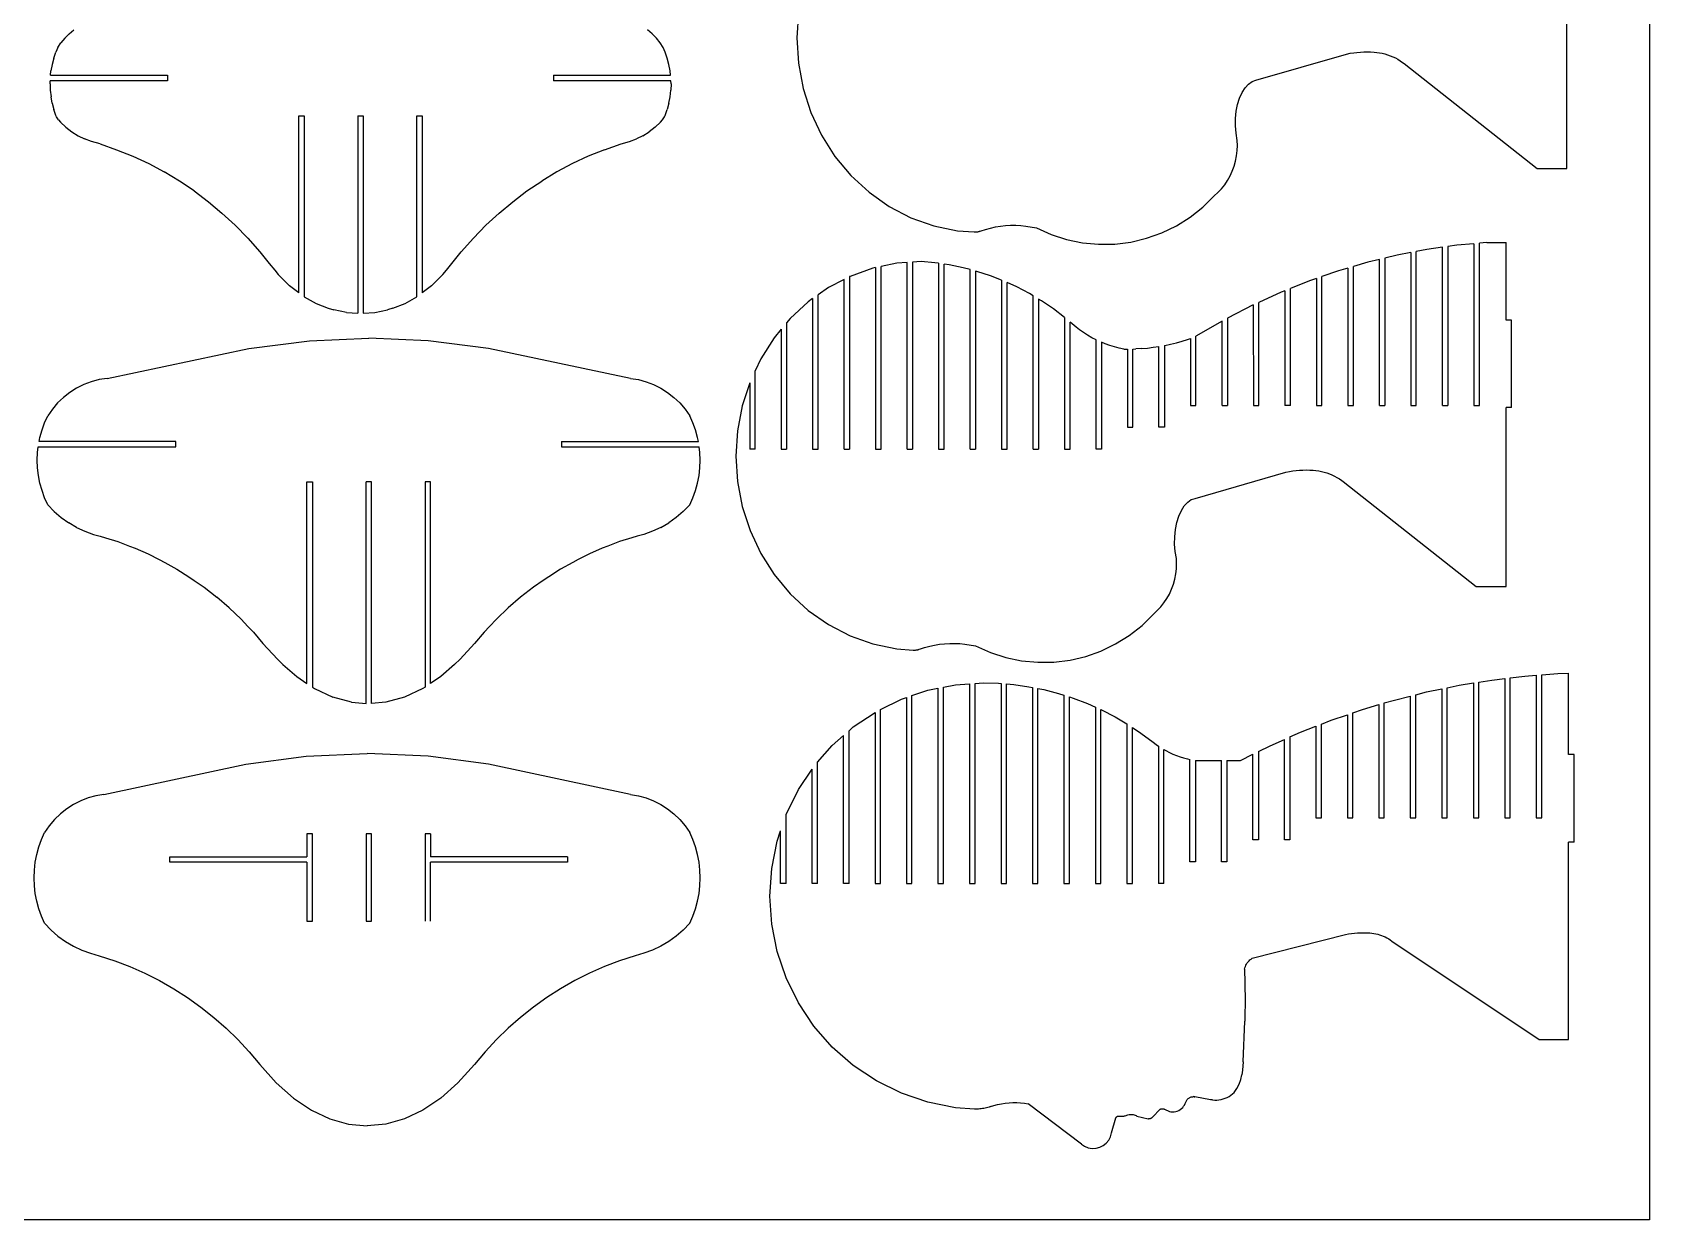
# Model space of a CAD drawing. Extents: x -138 to 138, y -110 to 110.
# Drawn here: x -9.7 to 138.3, y -110.4 to -1.8 of the extents above; entities that cross this region are included whole.
import ezdxf

# ---------------------------------------------------------------- set-up
doc = ezdxf.new("R2010")
doc.units = 0
doc.header["$MEASUREMENT"] = 0
doc.layers.get('0').update_dxf_attribs({"linetype": 'CONTINUOUS'})

msp = doc.modelspace()

# ---------------------------------------------------------------- linework, layer by layer
for p, q in [((138.33, 110.41), (138.33, -110.41)), ((130.76, -14.24), (130.76, 2.14)), ((60.43, 0.02), (60.29, -2.3)), ((-7.32, -3.16), (-7.06, -2.76)), ((-6.7, -2.31), (-7.06, -2.76)), ((-6.7, -2.31), (-6.31, -1.91)), ((-6.31, -1.91), (-5.88, -1.55)), ((47.05, -1.91), (46.62, -1.55)), ((47.05, -1.91), (47.44, -2.31)), ((47.79, -2.76), (47.44, -2.31)), ((48.06, -3.16), (47.79, -2.76)), ((60.29, -2.3), (60.43, -4.62)), ((-7.7, -4.16), (-7.85, -4.73)), ((-7.7, -4.16), (-7.51, -3.6)), ((-7.32, -3.16), (-7.51, -3.6)), ((48.25, -3.6), (48.06, -3.16)), ((48.44, -4.16), (48.25, -3.6)), ((48.58, -4.73), (48.44, -4.16)), ((102.3, -6.17), (110.59, -3.77)), ((110.59, -3.77), (110.94, -3.7)), ((110.94, -3.7), (111.25, -3.66)), ((111.25, -3.66), (111.55, -3.62)), ((111.55, -3.62), (111.86, -3.59)), ((111.86, -3.59), (112.17, -3.58)), ((112.17, -3.58), (112.48, -3.57)), ((112.48, -3.57), (112.79, -3.58)), ((112.79, -3.58), (113.11, -3.59)), ((113.11, -3.59), (113.36, -3.62)), ((113.36, -3.62), (113.61, -3.65)), ((113.61, -3.65), (113.86, -3.7)), ((113.86, -3.7), (114.11, -3.76)), ((114.11, -3.76), (114.35, -3.84)), ((114.35, -3.84), (114.59, -3.92)), ((114.59, -3.92), (114.83, -4.02)), ((114.83, -4.02), (115.06, -4.13)), ((115.06, -4.13), (115.28, -4.25)), ((115.28, -4.25), (115.5, -4.39)), ((115.5, -4.39), (115.72, -4.53)), ((-8, -5.71), (-7.96, -5.32)), ((-8, -5.71), (2.71, -5.71)), ((-7.85, -4.73), (-7.96, -5.32)), ((2.71, -5.71), (2.71, -6.21)), ((38.02, -5.71), (38.02, -6.21)), ((38.02, -5.71), (48.73, -5.71)), ((48.69, -5.32), (48.58, -4.73)), ((48.73, -5.71), (48.69, -5.32)), ((60.43, -4.62), (60.86, -6.91)), ((115.72, -4.53), (115.86, -4.64)), ((115.86, -4.64), (128.03, -14.24)), ((-8.04, -6.5), (-8.03, -6.21)), ((-8.04, -6.5), (-8.02, -7.09)), ((2.71, -6.21), (-8.03, -6.21)), ((-8.02, -7.09), (-7.95, -7.68)), ((48.77, -6.21), (38.02, -6.21)), ((48.69, -7.68), (48.75, -7.09)), ((48.78, -6.5), (48.75, -7.09)), ((48.78, -6.5), (48.77, -6.21)), ((60.86, -6.91), (61.57, -9.11)), ((100.81, -7.8), (101.04, -7.28)), ((101.04, -7.28), (101.31, -6.85)), ((101.31, -6.85), (101.62, -6.52)), ((101.62, -6.52), (101.95, -6.28)), ((101.95, -6.28), (102.3, -6.17)), ((-7.85, -8.26), (-7.95, -7.68)), ((-7.85, -8.26), (-7.7, -8.84)), ((-7.51, -9.39), (-7.7, -8.84)), ((48.25, -9.39), (48.44, -8.84)), ((48.58, -8.26), (48.44, -8.84)), ((48.58, -8.26), (48.69, -7.68)), ((100.5, -9.01), (100.63, -8.38)), ((100.63, -8.38), (100.81, -7.8)), ((-7.45, -9.52), (-7.51, -9.39)), ((-7.28, -9.8), (-7.45, -9.52)), ((-7.28, -9.8), (-7.1, -10)), ((-7.1, -10), (-6.59, -10.47)), ((14.71, -9.41), (15.21, -9.41)), ((14.71, -25.63), (14.71, -9.41)), ((15.21, -9.41), (15.21, -25.97)), ((20.12, -9.41), (20.12, -27.49)), ((20.12, -9.41), (20.62, -9.41)), ((20.62, -9.41), (20.62, -27.49)), ((25.52, -25.97), (25.52, -9.41)), ((25.52, -9.41), (26.02, -9.41)), ((26.02, -9.41), (26.02, -25.63)), ((47.83, -10), (47.33, -10.47)), ((47.83, -10), (48.01, -9.8)), ((48.01, -9.8), (48.19, -9.52)), ((48.19, -9.52), (48.25, -9.39)), ((61.57, -9.11), (62.55, -11.2)), ((100.42, -10.35), (100.43, -9.68)), ((100.48, -11.02), (100.42, -10.35)), ((100.43, -9.68), (100.5, -9.01)), ((-6.59, -10.47), (-6.05, -10.88)), ((-6.05, -10.88), (-5.48, -11.24)), ((-5.48, -11.24), (-4.88, -11.54)), ((-4.25, -11.78), (-4.88, -11.54)), ((-3.47, -12), (-4.25, -11.78)), ((44.21, -12), (44.99, -11.78)), ((44.99, -11.78), (45.61, -11.54)), ((46.21, -11.24), (45.61, -11.54)), ((46.21, -11.24), (46.79, -10.88)), ((47.33, -10.47), (46.79, -10.88)), ((62.55, -11.2), (63.78, -13.14)), ((100.59, -11.67), (100.48, -11.02)), ((100.61, -12.14), (100.59, -11.67)), ((-3.47, -12), (-1.95, -12.52)), ((-1.95, -12.52), (-0.47, -13.12)), ((-0.47, -13.12), (0.99, -13.8)), ((41.2, -13.12), (39.75, -13.8)), ((42.69, -12.52), (41.2, -13.12)), ((42.69, -12.52), (44.21, -12)), ((63.78, -13.14), (65.24, -14.89)), ((100.44, -13.56), (100.53, -13.09)), ((100.53, -13.09), (100.59, -12.61)), ((100.59, -12.61), (100.61, -12.14)), ((0.99, -13.8), (2.41, -14.56)), ((3.79, -15.4), (2.41, -14.56)), ((38.33, -14.56), (36.95, -15.4)), ((39.75, -13.8), (38.33, -14.56)), ((99.94, -14.92), (100.14, -14.48)), ((100.14, -14.48), (100.31, -14.03)), ((100.31, -14.03), (100.44, -13.56)), ((128.03, -14.24), (130.76, -14.24)), ((5.14, -16.3), (3.79, -15.4)), ((35.6, -16.3), (36.95, -15.4)), ((65.24, -14.89), (66.9, -16.42)), ((98.83, -16.44), (99.15, -16.1)), ((99.15, -16.1), (99.45, -15.73)), ((99.45, -15.73), (99.71, -15.34)), ((99.71, -15.34), (99.94, -14.92)), ((5.14, -16.3), (6.44, -17.28)), ((6.44, -17.28), (7.69, -18.33)), ((33.05, -18.33), (34.3, -17.28)), ((34.3, -17.28), (35.6, -16.3)), ((66.9, -16.42), (68.74, -17.72)), ((68.74, -17.72), (70.72, -18.75)), ((97.44, -17.79), (98.49, -16.75)), ((98.49, -16.75), (98.83, -16.44)), ((7.69, -18.33), (8.89, -19.44)), ((31.84, -19.44), (33.05, -18.33)), ((70.72, -18.75), (72.82, -19.49)), ((95.02, -19.49), (96.28, -18.71)), ((96.28, -18.71), (97.44, -17.79)), ((8.89, -19.44), (10.05, -20.62)), ((10.05, -20.62), (11.14, -21.86)), ((29.59, -21.86), (30.69, -20.62)), ((30.69, -20.62), (31.84, -19.44)), ((72.82, -19.49), (74.99, -19.95)), ((74.99, -19.95), (76.51, -20.05)), ((76.51, -20.05), (76.56, -20.05)), ((76.56, -20.05), (76.61, -20.05)), ((76.61, -20.05), (76.66, -20.05)), ((76.66, -20.05), (76.71, -20.05)), ((76.71, -20.05), (76.76, -20.04)), ((76.76, -20.04), (76.81, -20.04)), ((76.81, -20.04), (76.87, -20.03)), ((76.87, -20.03), (76.92, -20.02)), ((76.92, -20.02), (76.97, -20.01)), ((76.97, -20.01), (77.02, -19.99)), ((77.02, -19.99), (77.07, -19.98)), ((77.07, -19.98), (77.16, -19.94)), ((77.16, -19.94), (77.56, -19.81)), ((77.56, -19.81), (78.01, -19.69)), ((78.01, -19.69), (78.46, -19.59)), ((78.46, -19.59), (78.92, -19.52)), ((78.92, -19.52), (79.39, -19.47)), ((79.39, -19.47), (79.85, -19.44)), ((79.85, -19.44), (80.32, -19.44)), ((80.32, -19.44), (80.78, -19.46)), ((80.78, -19.46), (81.25, -19.51)), ((81.25, -19.51), (82.22, -19.66)), ((82.22, -19.66), (83.57, -20.27)), ((83.57, -20.27), (84.97, -20.73)), ((90.85, -20.97), (92.29, -20.63)), ((92.29, -20.63), (93.69, -20.14)), ((93.69, -20.14), (95.02, -19.49)), ((11.14, -21.86), (12.01, -22.94)), ((28.73, -22.94), (29.59, -21.86)), ((84.97, -20.73), (86.42, -21.03)), ((86.42, -21.03), (87.9, -21.17)), ((87.9, -21.17), (89.38, -21.15)), ((89.38, -21.15), (90.85, -20.97)), ((115.23, -22.17), (114.1, -22.44)), ((116.48, -21.93), (115.23, -22.17)), ((116.48, -21.93), (116.48, -35.91)), ((117.95, -21.65), (116.98, -21.83)), ((116.98, -35.91), (116.98, -21.83)), ((119.37, -21.45), (117.95, -21.65)), ((119.37, -35.91), (119.37, -21.45)), ((120.68, -21.26), (119.87, -21.38)), ((119.87, -21.38), (119.87, -35.91)), ((122.25, -21.12), (120.68, -21.26)), ((122.25, -21.12), (122.25, -35.91)), ((123.43, -21.01), (122.75, -21.07)), ((122.75, -35.91), (122.75, -21.07)), ((123.43, -21.01), (125.2, -21.01)), ((125.2, -28.11), (125.2, -21.01)), ((12.01, -22.94), (12.51, -23.54)), ((12.51, -23.54), (12.84, -23.93)), ((27.9, -23.93), (28.23, -23.54)), ((28.23, -23.54), (28.73, -22.94)), ((67.26, -23.36), (65.16, -24.11)), ((67.5, -23.31), (67.26, -23.36)), ((67.5, -23.31), (67.5, -39.91)), ((69.43, -22.91), (68, -23.2)), ((68, -39.91), (68, -23.2)), ((70.38, -22.84), (69.43, -22.91)), ((70.38, -39.91), (70.38, -22.84)), ((71.67, -22.75), (70.88, -22.8)), ((70.88, -22.8), (70.88, -39.91)), ((72.93, -22.87), (71.67, -22.75)), ((73.26, -22.91), (72.93, -22.87)), ((73.26, -22.91), (73.26, -39.91)), ((73.76, -39.91), (73.76, -22.99)), ((74.22, -23.06), (73.76, -22.99)), ((75.5, -23.32), (74.22, -23.06)), ((76.15, -23.49), (75.5, -23.32)), ((76.15, -39.91), (76.15, -23.49)), ((76.65, -23.62), (76.65, -39.91)), ((76.77, -23.66), (76.65, -23.62)), ((78.01, -24.06), (76.77, -23.66)), ((109.85, -23.61), (108.34, -24.13)), ((110.72, -23.35), (109.85, -23.61)), ((110.72, -23.35), (110.72, -35.91)), ((112.53, -22.82), (111.22, -23.21)), ((111.22, -35.91), (111.22, -23.21)), ((113.6, -22.56), (112.53, -22.82)), ((113.6, -35.91), (113.6, -22.56)), ((114.1, -22.44), (114.1, -35.91)), ((13.87, -24.98), (12.84, -23.93)), ((14.71, -25.63), (13.87, -24.98)), ((26.87, -24.98), (26.02, -25.63)), ((26.87, -24.98), (27.9, -23.93)), ((63.18, -25.14), (62.24, -25.8)), ((64.62, -24.39), (63.18, -25.14)), ((64.62, -39.91), (64.62, -24.39)), ((65.16, -24.11), (65.12, -24.13)), ((65.12, -24.13), (65.12, -39.91)), ((79.03, -24.46), (78.01, -24.06)), ((79.03, -24.46), (79.03, -39.91)), ((79.53, -39.91), (79.53, -24.67)), ((80.41, -25.08), (79.53, -24.67)), ((81.57, -25.68), (80.41, -25.08)), ((107.21, -24.52), (105.46, -25.22)), ((107.84, -24.3), (107.21, -24.52)), ((107.84, -24.3), (107.84, -35.91)), ((108.34, -35.91), (108.34, -24.13)), ((15.21, -25.97), (16.3, -26.58)), ((16.3, -26.58), (17.42, -27.01)), ((23.32, -27.01), (24.44, -26.58)), ((24.44, -26.58), (25.52, -25.97)), ((61.34, -26.43), (59.68, -27.97)), ((61.74, -26.15), (61.34, -26.43)), ((61.74, -26.15), (61.74, -39.91)), ((62.24, -39.91), (62.24, -25.8)), ((81.91, -25.89), (81.57, -25.68)), ((81.91, -39.91), (81.91, -25.89)), ((82.41, -26.19), (82.41, -39.91)), ((82.69, -26.35), (82.41, -26.19)), ((83.77, -27.09), (82.69, -26.35)), ((104.61, -25.56), (102.58, -26.49)), ((102.58, -35.91), (102.58, -26.49)), ((104.96, -25.42), (104.61, -25.56)), ((104.96, -25.42), (104.96, -35.91)), ((105.46, -35.91), (105.46, -25.22)), ((17.42, -27.01), (17.92, -27.16)), ((19.07, -27.41), (17.92, -27.16)), ((19.07, -27.41), (20.12, -27.49)), ((20.62, -27.49), (21.67, -27.41)), ((21.67, -27.41), (22.82, -27.16)), ((23.32, -27.01), (22.82, -27.16)), ((59.68, -27.97), (59.36, -28.35)), ((84.79, -27.86), (83.77, -27.09)), ((84.79, -27.86), (84.79, -39.91)), ((102.05, -26.73), (99.7, -27.94)), ((99.7, -27.94), (99.7, -35.91)), ((102.05, -26.73), (102.08, -35.91)), ((125.7, -28.11), (125.2, -28.11)), ((125.7, -36.11), (125.7, -28.11)), ((58.86, -28.95), (58.22, -29.72)), ((58.86, -28.95), (58.86, -39.91)), ((59.36, -28.35), (59.36, -39.91)), ((85.29, -39.91), (85.29, -28.29)), ((85.84, -28.76), (85.29, -28.29)), ((86.16, -29), (85.84, -28.76)), ((86.52, -29.26), (86.16, -29)), ((86.9, -29.49), (86.52, -29.26)), ((87.29, -29.72), (86.9, -29.49)), ((99.2, -28.22), (96.81, -29.58)), ((96.81, -35.91), (96.81, -29.58)), ((99.2, -35.91), (99.2, -28.22)), ((-2.83, -33.45), (10.15, -30.72)), ((10.15, -30.72), (15.69, -30)), ((15.69, -30), (21.12, -29.77)), ((26.55, -30), (21.12, -29.77)), ((32.08, -30.72), (26.55, -30)), ((45.07, -33.45), (32.08, -30.72)), ((58.22, -29.72), (56.99, -31.65)), ((87.67, -29.91), (87.29, -29.72)), ((87.67, -39.91), (87.67, -29.91)), ((88.51, -30.28), (88.17, -30.14)), ((88.17, -30.14), (88.17, -39.91)), ((88.93, -30.43), (88.51, -30.28)), ((89.36, -30.57), (88.93, -30.43)), ((89.79, -30.68), (89.36, -30.57)), ((90.23, -30.78), (89.79, -30.68)), ((90.23, -30.78), (90.55, -30.77)), ((90.55, -30.77), (90.55, -37.91)), ((91.05, -30.76), (91.3, -30.75)), ((91.05, -37.91), (91.05, -30.76)), ((91.84, -30.72), (91.3, -30.75)), ((91.84, -30.72), (92.38, -30.67)), ((92.38, -30.67), (92.91, -30.6)), ((92.91, -30.6), (93.43, -30.53)), ((93.43, -37.91), (93.43, -30.53)), ((93.93, -30.44), (93.97, -30.43)), ((93.93, -30.44), (93.93, -37.91)), ((93.97, -30.43), (94.5, -30.32)), ((94.5, -30.32), (95.02, -30.19)), ((95.02, -30.19), (95.54, -30.05)), ((95.54, -30.05), (96.05, -29.9)), ((96.05, -29.9), (96.31, -29.81)), ((96.31, -29.81), (96.31, -35.91)), ((56.99, -31.65), (56.48, -32.75)), ((-4.95, -34.01), (-5.61, -34.34)), ((-4.27, -33.75), (-4.95, -34.01)), ((-3.56, -33.56), (-4.27, -33.75)), ((-2.83, -33.45), (-3.56, -33.56)), ((45.07, -33.45), (45.79, -33.56)), ((45.79, -33.56), (46.5, -33.75)), ((46.5, -33.75), (47.19, -34.01)), ((47.19, -34.01), (47.85, -34.34)), ((55.98, -33.85), (55.3, -35.94)), ((55.98, -33.85), (55.98, -39.91)), ((56.48, -39.91), (56.48, -32.75)), ((-6.81, -35.18), (-7.35, -35.69)), ((-6.23, -34.73), (-6.81, -35.18)), ((-5.61, -34.34), (-6.23, -34.73)), ((47.85, -34.34), (48.47, -34.73)), ((48.47, -34.73), (49.05, -35.18)), ((49.05, -35.18), (49.58, -35.69)), ((-8.54, -37.5), (-8.25, -36.86)), ((-7.83, -36.25), (-8.25, -36.86)), ((-7.35, -35.69), (-7.83, -36.25)), ((49.58, -35.69), (50.06, -36.25)), ((50.06, -36.25), (50.49, -36.86)), ((50.78, -37.5), (50.49, -36.86)), ((55.3, -35.94), (54.87, -38.23)), ((96.31, -35.91), (96.81, -35.91)), ((99.2, -35.91), (99.7, -35.91)), ((102.08, -35.91), (102.58, -35.91)), ((105.46, -35.91), (104.96, -35.91)), ((107.84, -35.91), (108.34, -35.91)), ((110.72, -35.91), (111.22, -35.91)), ((113.6, -35.91), (114.1, -35.91)), ((116.48, -35.91), (116.98, -35.91)), ((119.37, -35.91), (119.87, -35.91)), ((122.25, -35.91), (122.75, -35.91)), ((125.7, -36.11), (125.2, -36.11)), ((125.2, -52.49), (125.2, -36.11)), ((-8.97, -38.84), (-8.78, -38.16)), ((-8.78, -38.16), (-8.54, -37.5)), ((51.02, -38.16), (50.78, -37.5)), ((51.21, -38.84), (51.02, -38.16)), ((54.87, -38.23), (54.72, -40.55)), ((90.55, -37.91), (91.05, -37.91)), ((93.93, -37.91), (93.43, -37.91)), ((-9.19, -40.23), (-9.13, -39.71)), ((-9.13, -39.71), (3.46, -39.71)), ((-9.05, -39.21), (-8.97, -38.84)), ((3.46, -39.21), (-9.05, -39.21)), ((3.46, -39.71), (3.46, -39.21)), ((38.77, -39.21), (38.77, -39.71)), ((38.77, -39.21), (51.28, -39.21)), ((38.77, -39.71), (51.37, -39.71)), ((51.28, -39.21), (51.21, -38.84)), ((51.43, -40.23), (51.37, -39.71)), ((56.48, -39.91), (55.98, -39.91)), ((58.86, -39.91), (59.36, -39.91)), ((61.74, -39.91), (62.24, -39.91)), ((64.62, -39.91), (65.12, -39.91)), ((67.5, -39.91), (68, -39.91)), ((70.38, -39.91), (70.88, -39.91)), ((73.26, -39.91), (73.76, -39.91)), ((76.15, -39.91), (76.65, -39.91)), ((79.03, -39.91), (79.53, -39.91)), ((81.91, -39.91), (82.41, -39.91)), ((84.79, -39.91), (85.29, -39.91)), ((88.17, -39.91), (87.67, -39.91)), ((-9.22, -40.94), (-9.19, -40.23)), ((-9.19, -41.64), (-9.22, -40.94)), ((51.45, -40.94), (51.43, -40.23)), ((51.43, -41.64), (51.45, -40.94)), ((54.72, -40.55), (54.87, -42.87)), ((-9.11, -42.34), (-9.19, -41.64)), ((-8.97, -43.03), (-9.11, -42.34)), ((15.46, -61.35), (15.46, -42.91)), ((15.46, -42.91), (15.96, -42.91)), ((15.96, -42.91), (15.96, -61.68)), ((21.37, -42.91), (20.87, -42.91)), ((20.87, -63.19), (20.87, -42.91)), ((21.37, -63.19), (21.37, -42.91)), ((26.27, -42.91), (26.27, -61.68)), ((26.77, -42.91), (26.27, -42.91)), ((26.77, -61.35), (26.77, -42.91)), ((51.21, -43.03), (51.34, -42.34)), ((51.34, -42.34), (51.43, -41.64)), ((54.87, -42.87), (55.3, -45.16)), ((96.74, -44.42), (105.03, -42.02)), ((105.03, -42.02), (105.38, -41.95)), ((105.38, -41.95), (105.68, -41.91)), ((105.68, -41.91), (105.99, -41.87)), ((105.99, -41.87), (106.3, -41.84)), ((106.3, -41.84), (106.61, -41.83)), ((106.61, -41.83), (106.92, -41.82)), ((106.92, -41.82), (107.23, -41.83)), ((107.23, -41.83), (107.55, -41.84)), ((107.55, -41.84), (107.79, -41.87)), ((107.79, -41.87), (108.05, -41.9)), ((108.05, -41.9), (108.3, -41.95)), ((108.3, -41.95), (108.54, -42.01)), ((108.54, -42.01), (108.79, -42.09)), ((108.79, -42.09), (109.03, -42.17)), ((109.03, -42.17), (109.26, -42.27)), ((109.26, -42.27), (109.5, -42.38)), ((109.5, -42.38), (109.72, -42.5)), ((109.72, -42.5), (109.94, -42.64)), ((109.94, -42.64), (110.16, -42.78)), ((110.16, -42.78), (110.3, -42.89)), ((110.3, -42.89), (122.47, -52.49)), ((-8.78, -43.71), (-8.97, -43.03)), ((-8.54, -44.37), (-8.78, -43.71)), ((-8.25, -45.02), (-8.54, -44.37)), ((50.49, -45.02), (50.78, -44.37)), ((50.78, -44.37), (51.02, -43.71)), ((51.02, -43.71), (51.21, -43.03)), ((-8.25, -45.02), (-7.66, -45.62)), ((-7.66, -45.62), (-7.03, -46.17)), ((49.9, -45.62), (49.26, -46.17)), ((50.49, -45.02), (49.9, -45.62)), ((55.3, -45.16), (56.01, -47.36)), ((95.25, -46.05), (95.48, -45.53)), ((95.48, -45.53), (95.75, -45.1)), ((95.75, -45.1), (96.06, -44.77)), ((96.06, -44.77), (96.39, -44.53)), ((96.39, -44.53), (96.74, -44.42)), ((-7.03, -46.17), (-6.34, -46.66)), ((-5.62, -47.08), (-6.34, -46.66)), ((-5.62, -47.08), (-4.85, -47.43)), ((47.85, -47.08), (47.09, -47.43)), ((47.85, -47.08), (48.58, -46.66)), ((49.26, -46.17), (48.58, -46.66)), ((94.87, -47.93), (94.94, -47.26)), ((94.94, -47.26), (95.07, -46.63)), ((95.07, -46.63), (95.25, -46.05)), ((-4.85, -47.43), (-4.06, -47.72)), ((-4.06, -47.72), (-3.46, -47.87)), ((-3.46, -47.87), (-2.96, -48.02)), ((-2.96, -48.02), (-1.83, -48.38)), ((-1.83, -48.38), (-0.76, -48.79)), ((-0.76, -48.79), (-0.26, -48.99)), ((42.99, -48.79), (42.49, -48.99)), ((44.07, -48.38), (42.99, -48.79)), ((45.19, -48.02), (44.07, -48.38)), ((45.69, -47.87), (45.19, -48.02)), ((46.3, -47.72), (45.69, -47.87)), ((47.09, -47.43), (46.3, -47.72)), ((56.01, -47.36), (56.99, -49.45)), ((94.86, -48.6), (94.87, -47.93)), ((94.91, -49.27), (94.86, -48.6)), ((-0.26, -48.99), (0.93, -49.51)), ((0.93, -49.51), (1.95, -50.02)), ((1.95, -50.02), (2.45, -50.28)), ((2.45, -50.28), (3.56, -50.9)), ((39.79, -50.28), (38.68, -50.9)), ((40.29, -50.02), (39.79, -50.28)), ((41.31, -49.51), (40.29, -50.02)), ((42.49, -48.99), (41.31, -49.51)), ((56.99, -49.45), (58.22, -51.39)), ((95.02, -49.92), (94.91, -49.27)), ((95.05, -50.39), (95.02, -49.92)), ((3.56, -50.9), (4.65, -51.59)), ((4.65, -51.59), (5.15, -51.93)), ((37.59, -51.59), (37.09, -51.93)), ((38.68, -50.9), (37.59, -51.59)), ((58.22, -51.39), (59.68, -53.14)), ((94.88, -51.81), (94.97, -51.34)), ((94.97, -51.34), (95.03, -50.86)), ((95.03, -50.86), (95.05, -50.39)), ((5.15, -51.93), (6.05, -52.55)), ((6.05, -52.55), (7.22, -53.47)), ((36.19, -52.55), (35.01, -53.47)), ((37.09, -51.93), (36.19, -52.55)), ((59.68, -53.14), (61.34, -54.67)), ((94.15, -53.59), (94.38, -53.17)), ((94.38, -53.17), (94.58, -52.73)), ((94.58, -52.73), (94.75, -52.28)), ((94.75, -52.28), (94.88, -51.81)), ((122.47, -52.49), (125.2, -52.49)), ((8.36, -54.45), (7.22, -53.47)), ((8.36, -54.45), (9.44, -55.48)), ((33.88, -54.45), (32.8, -55.48)), ((35.01, -53.47), (33.88, -54.45)), ((61.34, -54.67), (63.18, -55.97)), ((92.93, -55), (93.27, -54.69)), ((93.27, -54.69), (93.59, -54.35)), ((93.59, -54.35), (93.88, -53.98)), ((93.88, -53.98), (94.15, -53.59)), ((9.44, -55.48), (10.06, -56.13)), ((10.06, -56.13), (10.56, -56.66)), ((32.18, -56.13), (31.68, -56.66)), ((32.8, -55.48), (32.18, -56.13)), ((63.18, -55.97), (65.16, -57)), ((90.71, -56.96), (91.88, -56.04)), ((91.88, -56.04), (92.93, -55)), ((10.56, -56.66), (11.44, -57.69)), ((11.44, -57.69), (12.76, -59.14)), ((30.79, -57.69), (29.48, -59.14)), ((31.68, -56.66), (30.79, -57.69)), ((65.16, -57), (67.26, -57.74)), ((73.36, -57.77), (73.82, -57.72)), ((73.82, -57.72), (74.29, -57.69)), ((74.29, -57.69), (74.76, -57.69)), ((74.76, -57.69), (75.22, -57.71)), ((75.22, -57.71), (75.68, -57.76)), ((89.46, -57.74), (90.71, -56.96)), ((12.76, -59.14), (13.26, -59.62)), ((29.48, -59.14), (28.98, -59.62)), ((67.26, -57.74), (69.43, -58.2)), ((69.43, -58.2), (70.95, -58.3)), ((70.95, -58.3), (71, -58.3)), ((71, -58.3), (71.05, -58.3)), ((71.05, -58.3), (71.1, -58.3)), ((71.1, -58.3), (71.15, -58.3)), ((71.15, -58.3), (71.2, -58.29)), ((71.2, -58.29), (71.25, -58.29)), ((71.25, -58.29), (71.3, -58.28)), ((71.3, -58.28), (71.35, -58.27)), ((71.35, -58.27), (71.4, -58.26)), ((71.4, -58.26), (71.45, -58.24)), ((71.45, -58.24), (71.5, -58.23)), ((71.5, -58.23), (71.6, -58.19)), ((71.6, -58.19), (71.99, -58.06)), ((71.99, -58.06), (72.45, -57.94)), ((72.45, -57.94), (72.9, -57.84)), ((72.9, -57.84), (73.36, -57.77)), ((75.68, -57.76), (76.65, -57.91)), ((76.65, -57.91), (78, -58.52)), ((78, -58.52), (79.41, -58.98)), ((79.41, -58.98), (80.86, -59.28)), ((85.29, -59.22), (86.73, -58.88)), ((86.73, -58.88), (88.12, -58.39)), ((88.12, -58.39), (89.46, -57.74)), ((13.26, -59.62), (14.53, -60.73)), ((28.98, -59.62), (27.71, -60.73)), ((80.86, -59.28), (82.34, -59.42)), ((82.34, -59.42), (83.82, -59.4)), ((83.82, -59.4), (85.29, -59.22)), ((126.9, -60.68), (127.96, -60.6)), ((127.96, -60.6), (127.96, -73.66)), ((128.46, -60.56), (129.92, -60.45)), ((128.46, -73.66), (128.46, -60.56)), ((129.92, -60.45), (130.91, -60.42)), ((130.91, -67.86), (130.91, -60.42)), ((14.53, -60.73), (15.46, -61.35)), ((15.96, -61.68), (16.16, -61.82)), ((16.16, -61.82), (17.84, -62.6)), ((26.07, -61.82), (24.4, -62.6)), ((26.27, -61.68), (26.07, -61.82)), ((27.71, -60.73), (26.77, -61.35)), ((70.83, -62.46), (72.29, -61.96)), ((72.29, -61.96), (73.21, -61.78)), ((73.21, -61.78), (73.21, -79.66)), ((73.71, -61.68), (74.8, -61.47)), ((73.71, -79.66), (73.71, -61.68)), ((74.8, -61.47), (76.1, -61.38)), ((76.1, -61.38), (76.1, -79.66)), ((76.6, -61.35), (77.34, -61.3)), ((76.6, -79.66), (76.6, -61.35)), ((77.34, -61.3), (78.74, -61.34)), ((78.74, -61.34), (78.98, -61.36)), ((78.98, -61.36), (78.98, -79.66)), ((79.48, -79.66), (79.48, -61.4)), ((79.48, -61.4), (80.14, -61.45)), ((80.14, -61.45), (81.52, -61.65)), ((81.52, -61.65), (81.86, -61.72)), ((81.86, -61.72), (81.86, -79.66)), ((82.36, -61.82), (82.9, -61.92)), ((82.36, -79.66), (82.36, -61.82)), ((82.9, -61.92), (84.25, -62.27)), ((116.93, -62.38), (117.92, -62.13)), ((117.92, -62.13), (119.31, -61.85)), ((119.31, -61.85), (119.31, -73.66)), ((119.81, -61.74), (120.89, -61.52)), ((119.81, -73.66), (119.81, -61.74)), ((120.89, -61.52), (122.2, -61.31)), ((122.2, -61.31), (122.2, -73.66)), ((122.7, -61.23), (123.89, -61.04)), ((122.7, -73.66), (122.7, -61.23)), ((123.89, -61.04), (125.08, -60.9)), ((125.08, -60.9), (125.08, -73.66)), ((125.58, -60.84), (126.9, -60.68)), ((125.58, -73.66), (125.58, -60.84)), ((19.54, -63.07), (17.84, -62.6)), ((19.54, -63.07), (20.87, -63.19)), ((22.69, -63.07), (21.37, -63.19)), ((24.4, -62.6), (22.69, -63.07)), ((67.95, -63.73), (69.87, -62.78)), ((69.87, -62.78), (70.33, -62.63)), ((70.33, -62.63), (70.33, -79.66)), ((70.83, -79.66), (70.83, -62.46)), ((84.25, -62.27), (84.74, -62.43)), ((84.74, -62.43), (84.74, -79.66)), ((85.24, -79.66), (85.24, -62.59)), ((85.24, -62.59), (85.58, -62.7)), ((85.58, -62.7), (86.89, -63.19)), ((86.89, -63.19), (87.62, -63.52)), ((87.62, -63.52), (87.62, -79.66)), ((112.07, -63.73), (113.55, -63.29)), ((113.55, -63.29), (113.55, -73.66)), ((114.05, -63.14), (114.98, -62.87)), ((114.05, -73.66), (114.05, -63.14)), ((114.98, -62.87), (116.43, -62.51)), ((116.43, -62.51), (116.43, -73.66)), ((116.93, -73.66), (116.93, -62.38)), ((65.46, -65.33), (67.45, -64)), ((67.45, -64), (67.45, -79.66)), ((67.95, -79.66), (67.95, -63.73)), ((88.12, -79.66), (88.12, -63.74)), ((88.12, -63.74), (88.17, -63.76)), ((88.17, -63.76), (89.41, -64.4)), ((89.41, -64.4), (90.5, -65.04)), ((90.5, -65.04), (90.5, -79.66)), ((108.29, -65.07), (109.2, -64.72)), ((108.29, -73.66), (108.29, -65.07)), ((109.2, -64.72), (110.67, -64.21)), ((110.67, -64.21), (110.67, -73.66)), ((111.17, -64.04), (112.07, -63.73)), ((111.17, -73.66), (111.17, -64.04)), ((63.54, -67.02), (64.57, -66.11)), ((64.57, -79.66), (64.57, -66.11)), ((65.07, -65.68), (65.46, -65.33)), ((65.07, -79.66), (65.07, -65.68)), ((91, -65.37), (91.78, -65.89)), ((91, -79.66), (91, -65.37)), ((91.78, -65.89), (92.9, -66.73)), ((103.6, -67.05), (104.91, -66.47)), ((104.91, -75.66), (104.91, -66.47)), ((105.41, -66.25), (106.37, -65.82)), ((105.41, -66.25), (105.41, -75.66)), ((106.37, -65.82), (107.79, -65.27)), ((107.79, -65.27), (107.79, -73.66)), ((9.86, -68.73), (15.4, -68.01)), ((15.4, -68.01), (20.97, -67.77)), ((26.55, -68.01), (20.97, -67.77)), ((32.08, -68.73), (26.55, -68.01)), ((62.19, -68.56), (63.54, -67.02)), ((92.9, -66.73), (93.18, -66.94)), ((93.18, -66.94), (93.38, -67.08)), ((93.38, -67.08), (93.38, -79.66)), ((93.88, -79.66), (93.88, -67.4)), ((93.88, -67.4), (94.07, -67.5)), ((94.07, -67.5), (94.38, -67.66)), ((94.38, -67.66), (94.7, -67.81)), ((94.7, -67.81), (95.03, -67.94)), ((95.03, -67.94), (95.36, -68.06)), ((95.36, -68.06), (95.69, -68.17)), ((100.88, -68.39), (102.03, -67.82)), ((102.03, -75.66), (102.03, -67.82)), ((102.53, -67.58), (103.6, -67.05)), ((102.53, -67.58), (102.53, -75.66)), ((131.41, -67.86), (130.91, -67.86)), ((131.41, -75.86), (131.41, -67.86)), ((-3.12, -71.51), (9.86, -68.73)), ((45.07, -71.51), (32.08, -68.73)), ((60.44, -71.06), (61.69, -69.19)), ((61.69, -79.66), (61.69, -69.19)), ((62.19, -79.66), (62.19, -68.56)), ((95.69, -68.17), (96.03, -68.26)), ((96.03, -68.26), (96.26, -68.31)), ((96.26, -77.66), (96.26, -68.31)), ((96.76, -68.39), (99.15, -68.39)), ((96.76, -68.39), (96.76, -77.66)), ((99.15, -77.66), (99.15, -68.39)), ((99.65, -68.39), (100.88, -68.39)), ((99.65, -68.39), (99.65, -77.66)), ((-5.9, -72.42), (-6.52, -72.82)), ((-5.24, -72.09), (-5.9, -72.42)), ((-4.56, -71.83), (-5.24, -72.09)), ((-3.85, -71.63), (-4.56, -71.83)), ((-3.12, -71.51), (-3.85, -71.63)), ((45.07, -71.51), (45.79, -71.63)), ((45.79, -71.63), (46.5, -71.83)), ((46.5, -71.83), (47.19, -72.09)), ((47.19, -72.09), (47.85, -72.42)), ((47.85, -72.42), (48.47, -72.82)), ((59.31, -73.35), (60.44, -71.06)), ((-7.64, -73.8), (-8.12, -74.37)), ((-7.1, -73.28), (-7.64, -73.8)), ((-6.52, -72.82), (-7.1, -73.28)), ((48.47, -72.82), (49.05, -73.28)), ((49.05, -73.28), (49.58, -73.8)), ((49.58, -73.8), (50.06, -74.37)), ((59.31, -73.36), (59.31, -73.35)), ((59.31, -79.66), (59.31, -73.36)), ((107.79, -73.66), (108.29, -73.66)), ((110.67, -73.66), (111.17, -73.66)), ((113.55, -73.66), (114.05, -73.66)), ((116.43, -73.66), (116.93, -73.66)), ((119.31, -73.66), (119.81, -73.66)), ((122.2, -73.66), (122.7, -73.66)), ((125.08, -73.66), (125.58, -73.66)), ((127.96, -73.66), (128.46, -73.66)), ((-8.83, -75.64), (-8.54, -74.99)), ((-8.12, -74.37), (-8.54, -74.99)), ((15.46, -75.11), (15.46, -77.21)), ((15.96, -75.11), (15.46, -75.11)), ((15.96, -83.11), (15.96, -75.11)), ((21.37, -75.11), (20.87, -75.11)), ((20.87, -75.11), (20.87, -83.11)), ((21.37, -83.11), (21.37, -75.11)), ((26.77, -75.11), (26.27, -75.11)), ((26.27, -75.11), (26.27, -83.11)), ((26.77, -75.11), (26.77, -77.21)), ((50.06, -74.37), (50.49, -74.99)), ((50.78, -75.64), (50.49, -74.99)), ((58.49, -75.77), (58.81, -74.83)), ((58.81, -79.66), (58.81, -74.83)), ((-9.26, -77), (-9.07, -76.31)), ((-9.07, -76.31), (-8.83, -75.64)), ((51.02, -76.31), (50.78, -75.64)), ((51.21, -77), (51.02, -76.31)), ((57.99, -78.27), (58.49, -75.77)), ((102.53, -75.66), (102.03, -75.66)), ((105.41, -75.66), (104.91, -75.66)), ((130.91, -93.92), (130.91, -75.86)), ((131.41, -75.86), (130.91, -75.86)), ((-9.51, -79.14), (-9.48, -78.42)), ((-9.48, -78.42), (-9.4, -77.71)), ((-9.4, -77.71), (-9.26, -77)), ((2.93, -77.71), (2.93, -77.21)), ((2.93, -77.21), (15.46, -77.21)), ((15.46, -77.71), (2.93, -77.71)), ((15.46, -77.71), (15.46, -83.11)), ((39.31, -77.21), (26.77, -77.21)), ((26.77, -83.11), (26.77, -77.71)), ((39.31, -77.71), (26.77, -77.71)), ((39.31, -77.21), (39.31, -77.71)), ((51.34, -77.71), (51.21, -77)), ((51.43, -78.42), (51.34, -77.71)), ((51.45, -79.14), (51.43, -78.42)), ((57.82, -80.82), (57.99, -78.27)), ((96.76, -77.66), (96.26, -77.66)), ((99.65, -77.66), (99.15, -77.66)), ((-9.48, -79.86), (-9.51, -79.14)), ((-9.4, -80.57), (-9.48, -79.86)), ((51.34, -80.57), (51.43, -79.86)), ((51.43, -79.86), (51.45, -79.14)), ((59.31, -79.66), (58.81, -79.66)), ((62.19, -79.66), (61.69, -79.66)), ((65.07, -79.66), (64.57, -79.66)), ((67.45, -79.66), (67.95, -79.66)), ((70.33, -79.66), (70.83, -79.66)), ((73.21, -79.66), (73.71, -79.66)), ((76.1, -79.66), (76.6, -79.66)), ((78.98, -79.66), (79.48, -79.66)), ((81.86, -79.66), (82.36, -79.66)), ((84.74, -79.66), (85.24, -79.66)), ((87.62, -79.66), (88.12, -79.66)), ((90.5, -79.66), (91, -79.66)), ((93.88, -79.66), (93.38, -79.66)), ((-9.26, -81.27), (-9.4, -80.57)), ((-9.07, -81.97), (-9.26, -81.27)), ((51.02, -81.97), (51.21, -81.27)), ((51.21, -81.27), (51.34, -80.57)), ((57.99, -83.37), (57.82, -80.82)), ((-8.83, -82.64), (-9.07, -81.97)), ((-8.54, -83.29), (-8.83, -82.64)), ((50.49, -83.29), (50.78, -82.64)), ((50.78, -82.64), (51.02, -81.97)), ((-8.54, -83.29), (-7.95, -83.91)), ((-7.95, -83.91), (-7.32, -84.47)), ((15.46, -83.11), (15.96, -83.11)), ((20.87, -83.11), (21.37, -83.11)), ((49.9, -83.91), (49.26, -84.47)), ((50.49, -83.29), (49.9, -83.91)), ((58.49, -85.87), (57.99, -83.37)), ((101.97, -86.5), (110.49, -84.32)), ((110.49, -84.32), (110.77, -84.27)), ((110.77, -84.27), (111.05, -84.23)), ((111.05, -84.23), (111.33, -84.2)), ((111.33, -84.2), (111.61, -84.18)), ((111.61, -84.18), (111.89, -84.16)), ((111.89, -84.16), (112.17, -84.16)), ((112.17, -84.16), (112.45, -84.16)), ((112.45, -84.16), (112.74, -84.18)), ((112.74, -84.18), (112.92, -84.19)), ((112.92, -84.19), (113.09, -84.22)), ((113.09, -84.22), (113.27, -84.25)), ((113.27, -84.25), (113.45, -84.29)), ((113.45, -84.29), (113.62, -84.34)), ((113.62, -84.34), (113.79, -84.4)), ((-7.32, -84.47), (-6.63, -84.96)), ((-6.63, -84.96), (-5.91, -85.39)), ((-5.91, -85.39), (-5.14, -85.75)), ((-5.14, -85.75), (-4.35, -86.04)), ((47.09, -85.75), (46.3, -86.04)), ((47.85, -85.39), (47.09, -85.75)), ((48.58, -84.96), (47.85, -85.39)), ((49.26, -84.47), (48.58, -84.96)), ((113.79, -84.4), (113.96, -84.47)), ((113.96, -84.47), (114.13, -84.54)), ((114.13, -84.54), (114.29, -84.62)), ((114.29, -84.62), (114.45, -84.71)), ((114.45, -84.71), (114.6, -84.81)), ((114.6, -84.81), (114.75, -84.92)), ((114.75, -84.92), (128.21, -93.92)), ((-4.35, -86.04), (-3.54, -86.26)), ((-3.54, -86.26), (-2.12, -86.72)), ((-2.12, -86.72), (-0.73, -87.26)), ((-0.73, -87.26), (0.64, -87.87)), ((42.68, -87.26), (41.31, -87.87)), ((44.07, -86.72), (42.68, -87.26)), ((45.49, -86.26), (44.07, -86.72)), ((46.3, -86.04), (45.49, -86.26)), ((59.31, -88.29), (58.49, -85.87)), ((101.3, -87.38), (101.34, -87.26)), ((101.34, -87.26), (101.38, -87.14)), ((101.38, -87.14), (101.44, -87.03)), ((101.44, -87.03), (101.51, -86.92)), ((101.51, -86.92), (101.58, -86.82)), ((101.58, -86.82), (101.67, -86.73)), ((101.67, -86.73), (101.76, -86.64)), ((101.76, -86.64), (101.86, -86.57)), ((101.86, -86.57), (101.97, -86.5)), ((0.64, -87.87), (1.97, -88.54)), ((1.97, -88.54), (3.27, -89.29)), ((39.98, -88.54), (38.68, -89.29)), ((41.31, -87.87), (39.98, -88.54)), ((60.44, -90.58), (59.31, -88.29)), ((101.26, -87.62), (101.25, -87.75)), ((101.25, -87.75), (101.28, -88.5)), ((101.27, -87.5), (101.26, -87.62)), ((101.27, -87.5), (101.3, -87.38)), ((101.28, -88.5), (101.3, -89.24)), ((3.27, -89.29), (4.53, -90.09)), ((4.53, -90.09), (5.76, -90.97)), ((37.41, -90.09), (36.19, -90.97)), ((38.68, -89.29), (37.41, -90.09)), ((101.3, -89.24), (101.31, -89.99)), ((101.31, -89.99), (101.31, -90.74)), ((5.76, -90.97), (6.93, -91.9)), ((36.19, -90.97), (35.01, -91.9)), ((61.86, -92.7), (60.44, -90.58)), ((101.3, -91.49), (101.29, -92.24)), ((101.31, -90.74), (101.3, -91.49)), ((6.93, -91.9), (8.07, -92.89)), ((8.07, -92.89), (9.15, -93.94)), ((33.88, -92.89), (32.8, -93.94)), ((35.01, -91.9), (33.88, -92.89)), ((63.54, -94.62), (61.86, -92.7)), ((101.14, -95.97), (101.29, -92.24)), ((9.15, -93.94), (10.18, -95.05)), ((32.8, -93.94), (31.77, -95.05)), ((65.46, -96.3), (63.54, -94.62)), ((128.21, -93.92), (130.91, -93.92)), ((10.18, -95.05), (11.15, -96.2)), ((31.77, -95.05), (30.79, -96.2)), ((101.14, -95.97), (101.08, -96.72)), ((11.15, -96.2), (12.66, -97.89)), ((30.79, -96.2), (29.28, -97.89)), ((67.58, -97.72), (65.46, -96.3)), ((100.76, -98), (100.92, -97.59)), ((100.92, -97.59), (101.02, -97.16)), ((101.08, -96.72), (101.02, -97.16)), ((12.66, -97.89), (14.24, -99.29)), ((29.28, -97.89), (27.71, -99.29)), ((69.87, -98.85), (67.58, -97.72)), ((72.29, -99.67), (69.87, -98.85)), ((96.45, -99.16), (96.52, -99.16)), ((96.52, -99.16), (96.59, -99.15)), ((96.59, -99.15), (96.65, -99.16)), ((96.72, -99.17), (96.59, -99.15)), ((96.65, -99.16), (96.72, -99.17)), ((99.67, -99.22), (99.84, -99.13)), ((99.84, -99.13), (100, -99.02)), ((100, -99.02), (100.16, -98.9)), ((100.16, -98.9), (100.3, -98.77)), ((100.3, -98.77), (100.55, -98.4)), ((100.55, -98.4), (100.76, -98)), ((14.24, -99.29), (15.87, -100.4)), ((15.87, -100.4), (17.55, -101.19)), ((26.07, -100.4), (24.4, -101.19)), ((27.71, -99.29), (26.07, -100.4)), ((74.8, -100.17), (72.29, -99.67)), ((76.54, -100.29), (74.8, -100.17)), ((76.66, -100.29), (76.54, -100.29)), ((76.78, -100.29), (76.66, -100.29)), ((76.91, -100.29), (76.78, -100.29)), ((77.03, -100.28), (76.91, -100.29)), ((77.15, -100.27), (77.03, -100.28)), ((77.28, -100.25), (77.15, -100.27)), ((77.4, -100.23), (77.28, -100.25)), ((77.52, -100.21), (77.4, -100.23)), ((77.64, -100.18), (77.52, -100.21)), ((77.76, -100.15), (77.64, -100.18)), ((77.88, -100.11), (77.76, -100.15)), ((78, -100.07), (77.88, -100.11)), ((78, -100.07), (78.33, -99.97)), ((78.33, -99.97), (78.67, -99.88)), ((78.67, -99.88), (79.02, -99.8)), ((79.02, -99.8), (79.37, -99.75)), ((79.37, -99.75), (79.72, -99.71)), ((79.72, -99.71), (80.07, -99.69)), ((80.07, -99.69), (80.42, -99.69)), ((80.42, -99.69), (80.77, -99.71)), ((80.77, -99.71), (81.12, -99.74)), ((81.12, -99.74), (81.47, -99.8)), ((86.34, -103.5), (81.47, -99.8)), ((92.83, -101.04), (93.54, -100.31)), ((93.54, -100.31), (93.57, -100.29)), ((93.57, -100.29), (93.61, -100.28)), ((93.61, -100.28), (93.64, -100.28)), ((93.64, -100.28), (93.67, -100.27)), ((93.67, -100.27), (93.71, -100.27)), ((93.71, -100.27), (93.74, -100.26)), ((93.74, -100.26), (93.77, -100.27)), ((93.77, -100.27), (93.81, -100.27)), ((93.81, -100.27), (93.84, -100.28)), ((93.84, -100.28), (93.87, -100.28)), ((93.87, -100.28), (93.9, -100.29)), ((93.9, -100.29), (93.94, -100.31)), ((93.94, -100.31), (94.39, -100.52)), ((94.39, -100.52), (94.53, -100.54)), ((94.53, -100.54), (94.68, -100.55)), ((94.68, -100.55), (94.83, -100.54)), ((94.83, -100.54), (94.97, -100.51)), ((94.97, -100.51), (95.11, -100.47)), ((95.11, -100.47), (95.24, -100.41)), ((95.24, -100.41), (95.37, -100.34)), ((95.37, -100.34), (95.49, -100.25)), ((95.49, -100.25), (95.6, -100.15)), ((95.6, -100.15), (95.69, -100.04)), ((95.69, -100.04), (95.78, -99.92)), ((95.78, -99.92), (95.84, -99.79)), ((95.84, -99.79), (96.01, -99.43)), ((96.01, -99.43), (96.05, -99.38)), ((96.05, -99.38), (96.1, -99.33)), ((96.1, -99.33), (96.15, -99.29)), ((96.15, -99.29), (96.21, -99.26)), ((96.21, -99.26), (96.27, -99.22)), ((96.27, -99.22), (96.33, -99.2)), ((96.33, -99.2), (96.39, -99.18)), ((96.39, -99.18), (96.45, -99.16)), ((98.14, -99.44), (96.72, -99.17)), ((98.33, -99.46), (98.14, -99.44)), ((98.33, -99.46), (98.53, -99.48)), ((98.53, -99.48), (98.72, -99.47)), ((98.72, -99.47), (98.92, -99.46)), ((98.92, -99.46), (99.11, -99.42)), ((99.11, -99.42), (99.3, -99.37)), ((99.3, -99.37), (99.49, -99.3)), ((99.49, -99.3), (99.67, -99.22)), ((17.55, -101.19), (19.26, -101.67)), ((19.26, -101.67), (20.97, -101.83)), ((22.69, -101.67), (20.97, -101.83)), ((24.4, -101.19), (22.69, -101.67)), ((89.09, -102.48), (89.49, -101.1)), ((89.49, -101.1), (89.5, -101.08)), ((89.5, -101.08), (89.51, -101.06)), ((89.51, -101.06), (89.52, -101.04)), ((89.52, -101.04), (89.53, -101.02)), ((89.53, -101.02), (89.55, -101)), ((89.55, -101), (89.57, -100.99)), ((89.57, -100.99), (89.59, -100.97)), ((89.59, -100.97), (89.61, -100.96)), ((89.61, -100.96), (89.63, -100.95)), ((89.63, -100.95), (89.66, -100.95)), ((89.66, -100.95), (89.68, -100.94)), ((89.68, -100.94), (89.7, -100.94)), ((89.7, -100.94), (90.02, -100.94)), ((90.02, -100.94), (90.1, -100.94)), ((90.1, -100.94), (90.14, -100.94)), ((90.14, -100.94), (90.22, -100.93)), ((90.22, -100.93), (90.27, -100.92)), ((90.27, -100.92), (90.35, -100.9)), ((90.35, -100.9), (90.43, -100.88)), ((90.43, -100.88), (90.5, -100.85)), ((90.5, -100.85), (90.59, -100.82)), ((90.59, -100.82), (90.69, -100.8)), ((90.69, -100.8), (90.78, -100.79)), ((90.78, -100.79), (90.87, -100.78)), ((90.87, -100.78), (90.97, -100.79)), ((90.97, -100.79), (91.06, -100.8)), ((91.06, -100.8), (91.16, -100.82)), ((91.16, -100.82), (91.25, -100.85)), ((91.25, -100.85), (91.33, -100.89)), ((91.33, -100.89), (91.41, -100.94)), ((91.41, -100.94), (92.43, -101.17)), ((92.43, -101.17), (92.46, -101.17)), ((92.5, -101.18), (92.46, -101.17)), ((92.54, -101.18), (92.5, -101.18)), ((92.57, -101.17), (92.54, -101.18)), ((92.61, -101.17), (92.57, -101.17)), ((92.65, -101.16), (92.61, -101.17)), ((92.68, -101.15), (92.65, -101.16)), ((92.71, -101.13), (92.68, -101.15)), ((92.75, -101.11), (92.71, -101.13)), ((92.78, -101.09), (92.75, -101.11)), ((92.81, -101.07), (92.78, -101.09)), ((92.83, -101.04), (92.81, -101.07)), ((86.34, -103.5), (86.63, -103.7)), ((88.33, -103.63), (88.61, -103.41)), ((88.61, -103.41), (88.83, -103.13)), ((88.83, -103.13), (88.99, -102.82)), ((88.99, -102.82), (89.09, -102.48)), ((86.63, -103.7), (86.96, -103.83)), ((86.96, -103.83), (87.31, -103.89)), ((87.31, -103.89), (87.67, -103.88)), ((87.67, -103.88), (88.01, -103.79)), ((88.01, -103.79), (88.33, -103.63)), ((138.33, -110.41), (-138.33, -110.41))]:
    msp.add_line(p, q)

doc.saveas('drawing.dxf')
